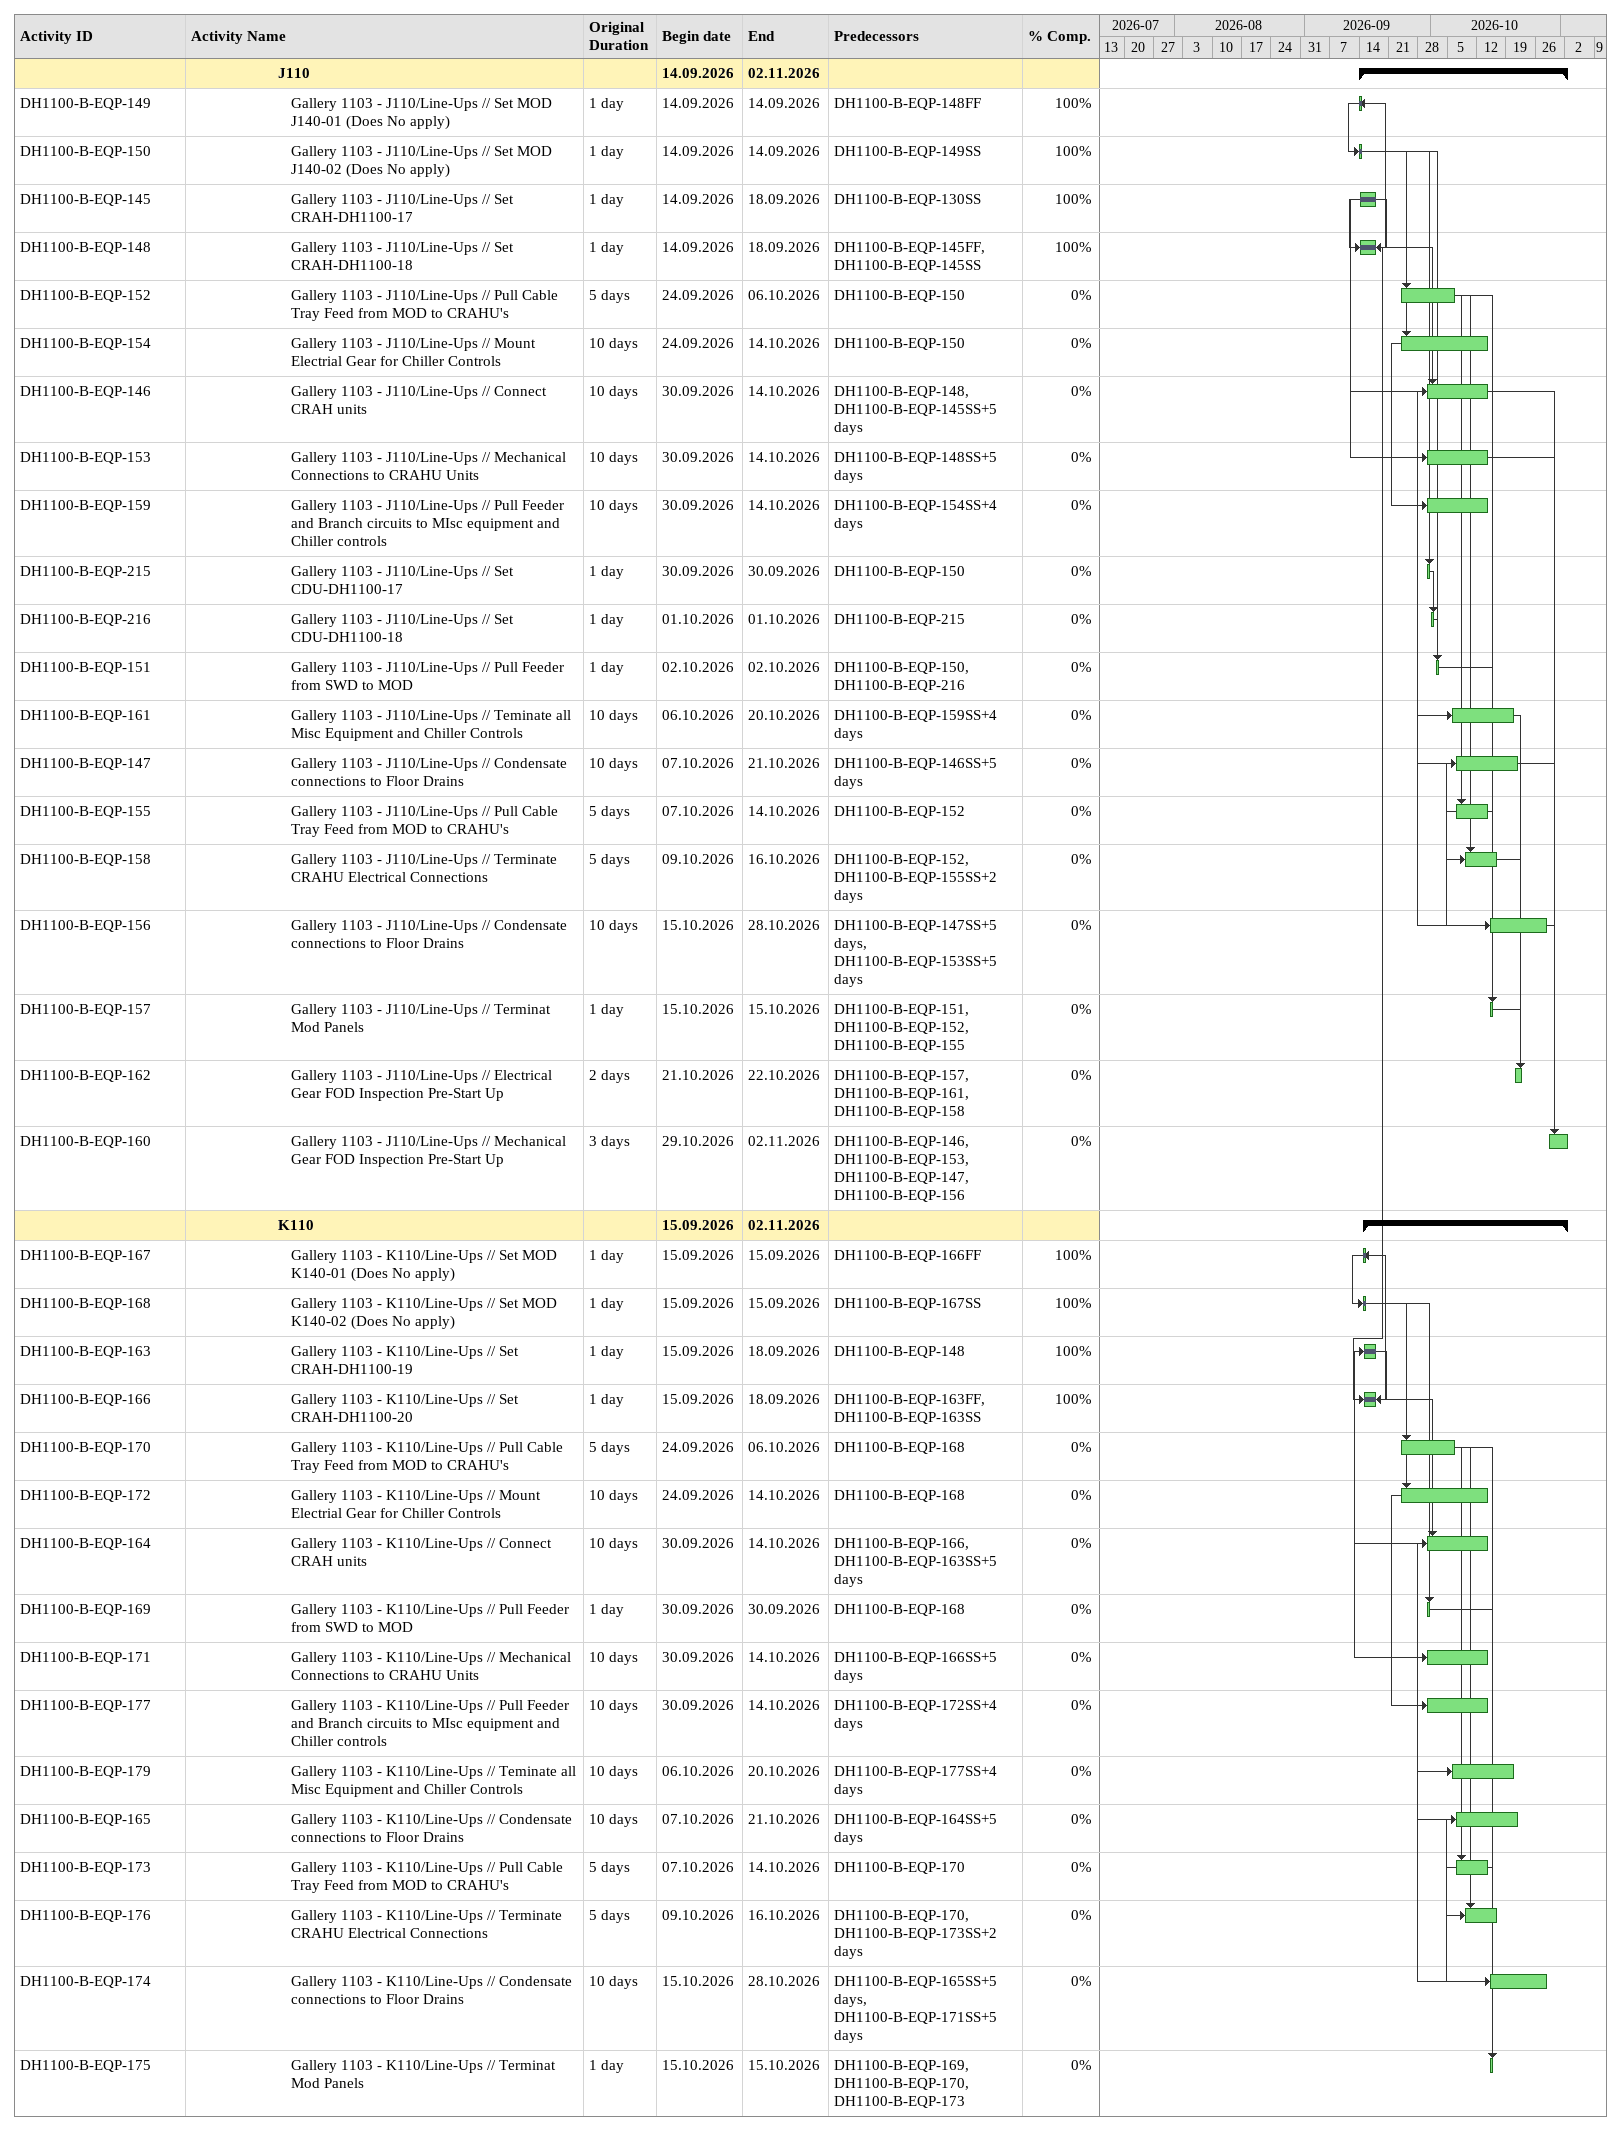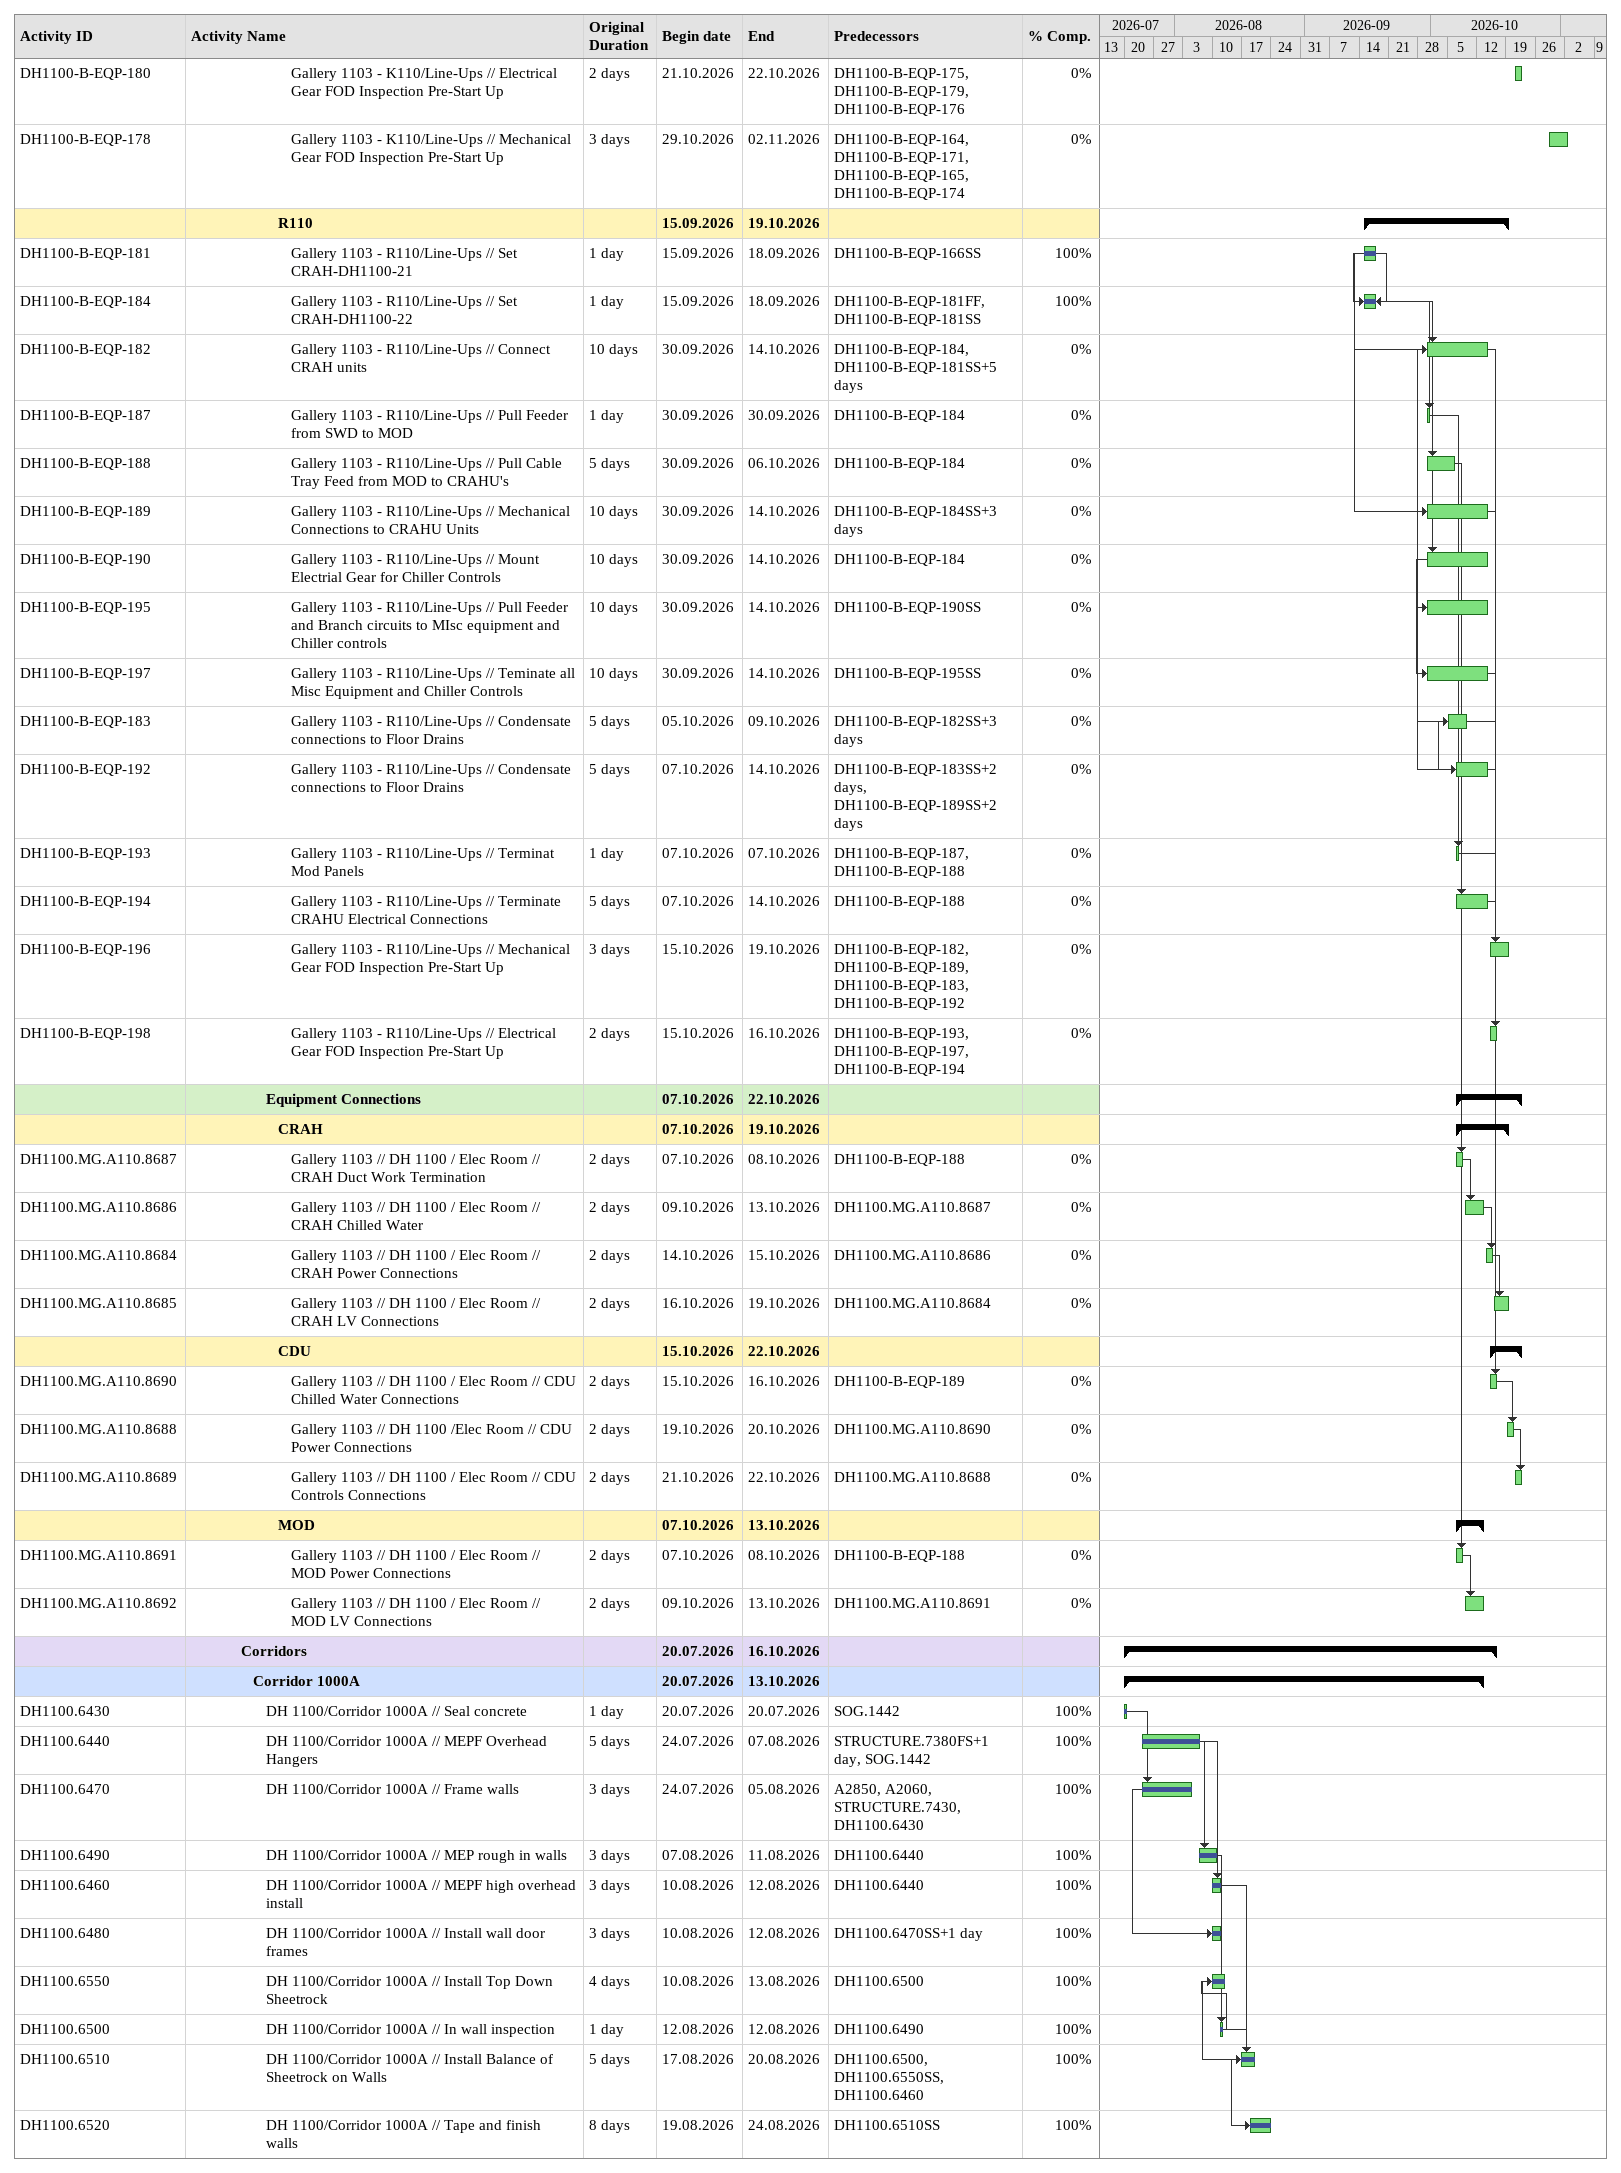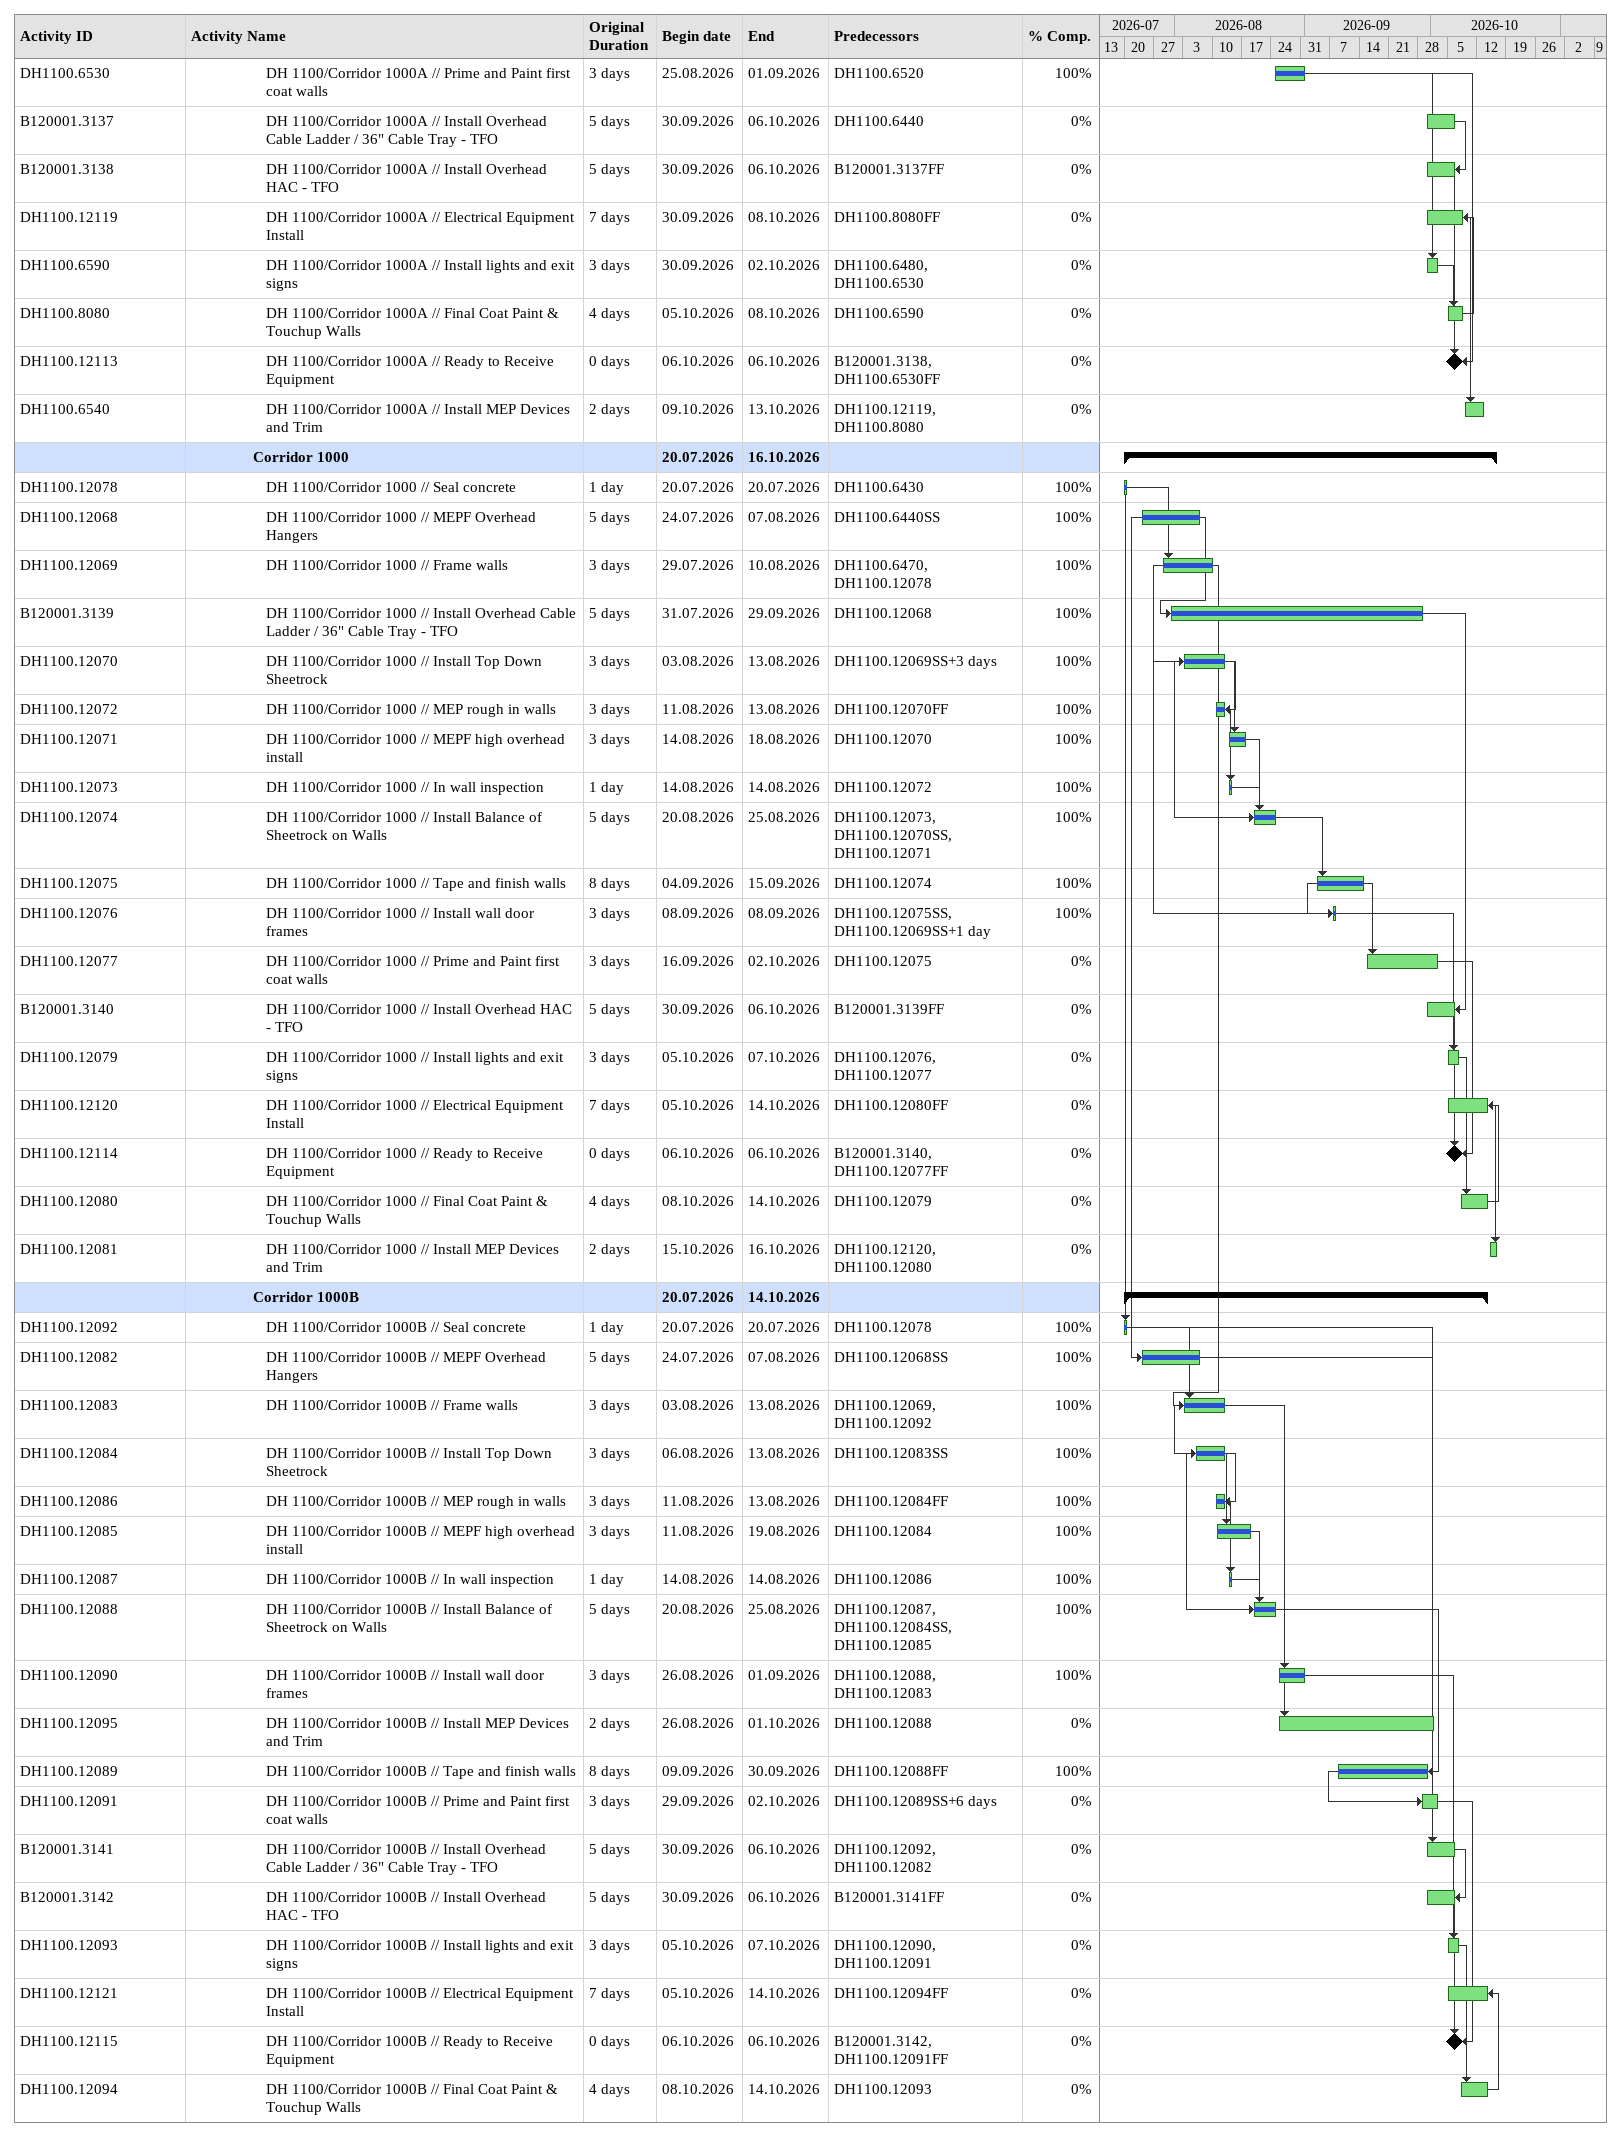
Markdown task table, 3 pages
| ID | Level | Task | Original duration | Start | Finish | Predecessors | % complete |
|---|---|---|---|---|---|---|---|
|  | 8 | **J110** |  | 2026-09-14 | 2026-11-02 |  |  |
| DH1100-B-EQP-149 | 9 | Gallery 1103 - J110/Line-Ups // Set MOD J140-01 (Does No apply) | 1d | 2026-09-14 | 2026-09-14 | DH1100-B-EQP-148FF | 100 |
| DH1100-B-EQP-150 | 9 | Gallery 1103 - J110/Line-Ups // Set MOD J140-02 (Does No apply) | 1d | 2026-09-14 | 2026-09-14 | DH1100-B-EQP-149SS | 100 |
| DH1100-B-EQP-145 | 9 | Gallery 1103 - J110/Line-Ups // Set CRAH-DH1100-17 | 1d | 2026-09-14 | 2026-09-18 | DH1100-B-EQP-130SS | 100 |
| DH1100-B-EQP-148 | 9 | Gallery 1103 - J110/Line-Ups // Set CRAH-DH1100-18 | 1d | 2026-09-14 | 2026-09-18 | DH1100-B-EQP-145FF, DH1100-B-EQP-145SS | 100 |
| DH1100-B-EQP-152 | 9 | Gallery 1103 - J110/Line-Ups // Pull Cable Tray Feed from MOD to CRAHU's | 5d | 2026-09-24 | 2026-10-06 | DH1100-B-EQP-150 | 0 |
| DH1100-B-EQP-154 | 9 | Gallery 1103 - J110/Line-Ups // Mount Electrial Gear for Chiller Controls | 10d | 2026-09-24 | 2026-10-14 | DH1100-B-EQP-150 | 0 |
| DH1100-B-EQP-146 | 9 | Gallery 1103 - J110/Line-Ups // Connect CRAH units | 10d | 2026-09-30 | 2026-10-14 | DH1100-B-EQP-148, DH1100-B-EQP-145SS+5d | 0 |
| DH1100-B-EQP-153 | 9 | Gallery 1103 - J110/Line-Ups // Mechanical Connections to CRAHU Units | 10d | 2026-09-30 | 2026-10-14 | DH1100-B-EQP-148SS+5d | 0 |
| DH1100-B-EQP-159 | 9 | Gallery 1103 - J110/Line-Ups // Pull Feeder and Branch circuits to MIsc equipment and Chiller controls | 10d | 2026-09-30 | 2026-10-14 | DH1100-B-EQP-154SS+4d | 0 |
| DH1100-B-EQP-215 | 9 | Gallery 1103 - J110/Line-Ups // Set CDU-DH1100-17 | 1d | 2026-09-30 | 2026-09-30 | DH1100-B-EQP-150 | 0 |
| DH1100-B-EQP-216 | 9 | Gallery 1103 - J110/Line-Ups // Set CDU-DH1100-18 | 1d | 2026-10-01 | 2026-10-01 | DH1100-B-EQP-215 | 0 |
| DH1100-B-EQP-151 | 9 | Gallery 1103 - J110/Line-Ups // Pull Feeder from SWD to MOD | 1d | 2026-10-02 | 2026-10-02 | DH1100-B-EQP-150, DH1100-B-EQP-216 | 0 |
| DH1100-B-EQP-161 | 9 | Gallery 1103 - J110/Line-Ups // Teminate all Misc Equipment and Chiller Controls | 10d | 2026-10-06 | 2026-10-20 | DH1100-B-EQP-159SS+4d | 0 |
| DH1100-B-EQP-147 | 9 | Gallery 1103 - J110/Line-Ups // Condensate connections to Floor Drains | 10d | 2026-10-07 | 2026-10-21 | DH1100-B-EQP-146SS+5d | 0 |
| DH1100-B-EQP-155 | 9 | Gallery 1103 - J110/Line-Ups // Pull Cable Tray Feed from MOD to CRAHU's | 5d | 2026-10-07 | 2026-10-14 | DH1100-B-EQP-152 | 0 |
| DH1100-B-EQP-158 | 9 | Gallery 1103 - J110/Line-Ups // Terminate CRAHU Electrical Connections | 5d | 2026-10-09 | 2026-10-16 | DH1100-B-EQP-152, DH1100-B-EQP-155SS+2d | 0 |
| DH1100-B-EQP-156 | 9 | Gallery 1103 - J110/Line-Ups // Condensate connections to Floor Drains | 10d | 2026-10-15 | 2026-10-28 | DH1100-B-EQP-147SS+5d, DH1100-B-EQP-153SS+5d | 0 |
| DH1100-B-EQP-157 | 9 | Gallery 1103 - J110/Line-Ups // Terminat Mod Panels | 1d | 2026-10-15 | 2026-10-15 | DH1100-B-EQP-151, DH1100-B-EQP-152, DH1100-B-EQP-155 | 0 |
| DH1100-B-EQP-162 | 9 | Gallery 1103 - J110/Line-Ups // Electrical Gear FOD Inspection Pre-Start Up | 2d | 2026-10-21 | 2026-10-22 | DH1100-B-EQP-157, DH1100-B-EQP-161, DH1100-B-EQP-158 | 0 |
| DH1100-B-EQP-160 | 9 | Gallery 1103 - J110/Line-Ups // Mechanical Gear FOD Inspection Pre-Start Up | 3d | 2026-10-29 | 2026-11-02 | DH1100-B-EQP-146, DH1100-B-EQP-153, DH1100-B-EQP-147, DH1100-B-EQP-156 | 0 |
|  | 8 | **K110** |  | 2026-09-15 | 2026-11-02 |  |  |
| DH1100-B-EQP-167 | 9 | Gallery 1103 - K110/Line-Ups // Set MOD K140-01 (Does No apply) | 1d | 2026-09-15 | 2026-09-15 | DH1100-B-EQP-166FF | 100 |
| DH1100-B-EQP-168 | 9 | Gallery 1103 - K110/Line-Ups // Set MOD K140-02 (Does No apply) | 1d | 2026-09-15 | 2026-09-15 | DH1100-B-EQP-167SS | 100 |
| DH1100-B-EQP-163 | 9 | Gallery 1103 - K110/Line-Ups // Set CRAH-DH1100-19 | 1d | 2026-09-15 | 2026-09-18 | DH1100-B-EQP-148 | 100 |
| DH1100-B-EQP-166 | 9 | Gallery 1103 - K110/Line-Ups // Set CRAH-DH1100-20 | 1d | 2026-09-15 | 2026-09-18 | DH1100-B-EQP-163FF, DH1100-B-EQP-163SS | 100 |
| DH1100-B-EQP-170 | 9 | Gallery 1103 - K110/Line-Ups // Pull Cable Tray Feed from MOD to CRAHU's | 5d | 2026-09-24 | 2026-10-06 | DH1100-B-EQP-168 | 0 |
| DH1100-B-EQP-172 | 9 | Gallery 1103 - K110/Line-Ups // Mount Electrial Gear for Chiller Controls | 10d | 2026-09-24 | 2026-10-14 | DH1100-B-EQP-168 | 0 |
| DH1100-B-EQP-164 | 9 | Gallery 1103 - K110/Line-Ups // Connect CRAH units | 10d | 2026-09-30 | 2026-10-14 | DH1100-B-EQP-166, DH1100-B-EQP-163SS+5d | 0 |
| DH1100-B-EQP-169 | 9 | Gallery 1103 - K110/Line-Ups // Pull Feeder from SWD to MOD | 1d | 2026-09-30 | 2026-09-30 | DH1100-B-EQP-168 | 0 |
| DH1100-B-EQP-171 | 9 | Gallery 1103 - K110/Line-Ups // Mechanical Connections to CRAHU Units | 10d | 2026-09-30 | 2026-10-14 | DH1100-B-EQP-166SS+5d | 0 |
| DH1100-B-EQP-177 | 9 | Gallery 1103 - K110/Line-Ups // Pull Feeder and Branch circuits to MIsc equipment and Chiller controls | 10d | 2026-09-30 | 2026-10-14 | DH1100-B-EQP-172SS+4d | 0 |
| DH1100-B-EQP-179 | 9 | Gallery 1103 - K110/Line-Ups // Teminate all Misc Equipment and Chiller Controls | 10d | 2026-10-06 | 2026-10-20 | DH1100-B-EQP-177SS+4d | 0 |
| DH1100-B-EQP-165 | 9 | Gallery 1103 - K110/Line-Ups // Condensate connections to Floor Drains | 10d | 2026-10-07 | 2026-10-21 | DH1100-B-EQP-164SS+5d | 0 |
| DH1100-B-EQP-173 | 9 | Gallery 1103 - K110/Line-Ups // Pull Cable Tray Feed from MOD to CRAHU's | 5d | 2026-10-07 | 2026-10-14 | DH1100-B-EQP-170 | 0 |
| DH1100-B-EQP-176 | 9 | Gallery 1103 - K110/Line-Ups // Terminate CRAHU Electrical Connections | 5d | 2026-10-09 | 2026-10-16 | DH1100-B-EQP-170, DH1100-B-EQP-173SS+2d | 0 |
| DH1100-B-EQP-174 | 9 | Gallery 1103 - K110/Line-Ups // Condensate connections to Floor Drains | 10d | 2026-10-15 | 2026-10-28 | DH1100-B-EQP-165SS+5d, DH1100-B-EQP-171SS+5d | 0 |
| DH1100-B-EQP-175 | 9 | Gallery 1103 - K110/Line-Ups // Terminat Mod Panels | 1d | 2026-10-15 | 2026-10-15 | DH1100-B-EQP-169, DH1100-B-EQP-170, DH1100-B-EQP-173 | 0 |
| DH1100-B-EQP-180 | 9 | Gallery 1103 - K110/Line-Ups // Electrical Gear FOD Inspection Pre-Start Up | 2d | 2026-10-21 | 2026-10-22 | DH1100-B-EQP-175, DH1100-B-EQP-179, DH1100-B-EQP-176 | 0 |
| DH1100-B-EQP-178 | 9 | Gallery 1103 - K110/Line-Ups // Mechanical Gear FOD Inspection Pre-Start Up | 3d | 2026-10-29 | 2026-11-02 | DH1100-B-EQP-164, DH1100-B-EQP-171, DH1100-B-EQP-165, DH1100-B-EQP-174 | 0 |
|  | 8 | **R110** |  | 2026-09-15 | 2026-10-19 |  |  |
| DH1100-B-EQP-181 | 9 | Gallery 1103 - R110/Line-Ups // Set CRAH-DH1100-21 | 1d | 2026-09-15 | 2026-09-18 | DH1100-B-EQP-166SS | 100 |
| DH1100-B-EQP-184 | 9 | Gallery 1103 - R110/Line-Ups // Set CRAH-DH1100-22 | 1d | 2026-09-15 | 2026-09-18 | DH1100-B-EQP-181FF, DH1100-B-EQP-181SS | 100 |
| DH1100-B-EQP-182 | 9 | Gallery 1103 - R110/Line-Ups // Connect CRAH units | 10d | 2026-09-30 | 2026-10-14 | DH1100-B-EQP-184, DH1100-B-EQP-181SS+5d | 0 |
| DH1100-B-EQP-187 | 9 | Gallery 1103 - R110/Line-Ups // Pull Feeder from SWD to MOD | 1d | 2026-09-30 | 2026-09-30 | DH1100-B-EQP-184 | 0 |
| DH1100-B-EQP-188 | 9 | Gallery 1103 - R110/Line-Ups // Pull Cable Tray Feed from MOD to CRAHU's | 5d | 2026-09-30 | 2026-10-06 | DH1100-B-EQP-184 | 0 |
| DH1100-B-EQP-189 | 9 | Gallery 1103 - R110/Line-Ups // Mechanical Connections to CRAHU Units | 10d | 2026-09-30 | 2026-10-14 | DH1100-B-EQP-184SS+3d | 0 |
| DH1100-B-EQP-190 | 9 | Gallery 1103 - R110/Line-Ups // Mount Electrial Gear for Chiller Controls | 10d | 2026-09-30 | 2026-10-14 | DH1100-B-EQP-184 | 0 |
| DH1100-B-EQP-195 | 9 | Gallery 1103 - R110/Line-Ups // Pull Feeder and Branch circuits to MIsc equipment and Chiller controls | 10d | 2026-09-30 | 2026-10-14 | DH1100-B-EQP-190SS | 0 |
| DH1100-B-EQP-197 | 9 | Gallery 1103 - R110/Line-Ups // Teminate all Misc Equipment and Chiller Controls | 10d | 2026-09-30 | 2026-10-14 | DH1100-B-EQP-195SS | 0 |
| DH1100-B-EQP-183 | 9 | Gallery 1103 - R110/Line-Ups // Condensate connections to Floor Drains | 5d | 2026-10-05 | 2026-10-09 | DH1100-B-EQP-182SS+3d | 0 |
| DH1100-B-EQP-192 | 9 | Gallery 1103 - R110/Line-Ups // Condensate connections to Floor Drains | 5d | 2026-10-07 | 2026-10-14 | DH1100-B-EQP-183SS+2d, DH1100-B-EQP-189SS+2d | 0 |
| DH1100-B-EQP-193 | 9 | Gallery 1103 - R110/Line-Ups // Terminat Mod Panels | 1d | 2026-10-07 | 2026-10-07 | DH1100-B-EQP-187, DH1100-B-EQP-188 | 0 |
| DH1100-B-EQP-194 | 9 | Gallery 1103 - R110/Line-Ups // Terminate CRAHU Electrical Connections | 5d | 2026-10-07 | 2026-10-14 | DH1100-B-EQP-188 | 0 |
| DH1100-B-EQP-196 | 9 | Gallery 1103 - R110/Line-Ups // Mechanical Gear FOD Inspection Pre-Start Up | 3d | 2026-10-15 | 2026-10-19 | DH1100-B-EQP-182, DH1100-B-EQP-189, DH1100-B-EQP-183, DH1100-B-EQP-192 | 0 |
| DH1100-B-EQP-198 | 9 | Gallery 1103 - R110/Line-Ups // Electrical Gear FOD Inspection Pre-Start Up | 2d | 2026-10-15 | 2026-10-16 | DH1100-B-EQP-193, DH1100-B-EQP-197, DH1100-B-EQP-194 | 0 |
|  | 7 | **Equipment Connections** |  | 2026-10-07 | 2026-10-22 |  |  |
|  | 8 | **CRAH** |  | 2026-10-07 | 2026-10-19 |  |  |
| DH1100.MG.A110.8687 | 9 | Gallery 1103 // DH 1100 / Elec Room // CRAH Duct Work Termination | 2d | 2026-10-07 | 2026-10-08 | DH1100-B-EQP-188 | 0 |
| DH1100.MG.A110.8686 | 9 | Gallery 1103 // DH 1100 / Elec Room // CRAH Chilled Water | 2d | 2026-10-09 | 2026-10-13 | DH1100.MG.A110.8687 | 0 |
| DH1100.MG.A110.8684 | 9 | Gallery 1103 // DH 1100 / Elec Room // CRAH Power Connections | 2d | 2026-10-14 | 2026-10-15 | DH1100.MG.A110.8686 | 0 |
| DH1100.MG.A110.8685 | 9 | Gallery 1103 // DH 1100 / Elec Room // CRAH LV Connections | 2d | 2026-10-16 | 2026-10-19 | DH1100.MG.A110.8684 | 0 |
|  | 8 | **CDU** |  | 2026-10-15 | 2026-10-22 |  |  |
| DH1100.MG.A110.8690 | 9 | Gallery 1103 // DH 1100 / Elec Room // CDU Chilled Water Connections | 2d | 2026-10-15 | 2026-10-16 | DH1100-B-EQP-189 | 0 |
| DH1100.MG.A110.8688 | 9 | Gallery 1103 // DH 1100 /Elec Room // CDU Power Connections | 2d | 2026-10-19 | 2026-10-20 | DH1100.MG.A110.8690 | 0 |
| DH1100.MG.A110.8689 | 9 | Gallery 1103 // DH 1100 / Elec Room // CDU Controls Connections | 2d | 2026-10-21 | 2026-10-22 | DH1100.MG.A110.8688 | 0 |
|  | 8 | **MOD** |  | 2026-10-07 | 2026-10-13 |  |  |
| DH1100.MG.A110.8691 | 9 | Gallery 1103 // DH 1100 / Elec Room // MOD Power Connections | 2d | 2026-10-07 | 2026-10-08 | DH1100-B-EQP-188 | 0 |
| DH1100.MG.A110.8692 | 9 | Gallery 1103 // DH 1100 / Elec Room // MOD LV Connections | 2d | 2026-10-09 | 2026-10-13 | DH1100.MG.A110.8691 | 0 |
|  | 5 | **Corridors** |  | 2026-07-20 | 2026-10-16 |  |  |
|  | 6 | **Corridor 1000A** |  | 2026-07-20 | 2026-10-13 |  |  |
| DH1100.6430 | 7 | DH 1100/Corridor 1000A // Seal concrete | 1d | 2026-07-20 | 2026-07-20 | SOG.1442 | 100 |
| DH1100.6440 | 7 | DH 1100/Corridor 1000A // MEPF Overhead Hangers | 5d | 2026-07-24 | 2026-08-07 | STRUCTURE.7380FS+1d, SOG.1442 | 100 |
| DH1100.6470 | 7 | DH 1100/Corridor 1000A // Frame walls | 3d | 2026-07-24 | 2026-08-05 | A2850, A2060, STRUCTURE.7430, DH1100.6430 | 100 |
| DH1100.6490 | 7 | DH 1100/Corridor 1000A // MEP rough in walls | 3d | 2026-08-07 | 2026-08-11 | DH1100.6440 | 100 |
| DH1100.6460 | 7 | DH 1100/Corridor 1000A // MEPF high overhead install | 3d | 2026-08-10 | 2026-08-12 | DH1100.6440 | 100 |
| DH1100.6480 | 7 | DH 1100/Corridor 1000A // Install wall door frames | 3d | 2026-08-10 | 2026-08-12 | DH1100.6470SS+1d | 100 |
| DH1100.6550 | 7 | DH 1100/Corridor 1000A // Install Top Down Sheetrock | 4d | 2026-08-10 | 2026-08-13 | DH1100.6500 | 100 |
| DH1100.6500 | 7 | DH 1100/Corridor 1000A // In wall inspection | 1d | 2026-08-12 | 2026-08-12 | DH1100.6490 | 100 |
| DH1100.6510 | 7 | DH 1100/Corridor 1000A // Install Balance of Sheetrock on Walls | 5d | 2026-08-17 | 2026-08-20 | DH1100.6500, DH1100.6550SS, DH1100.6460 | 100 |
| DH1100.6520 | 7 | DH 1100/Corridor 1000A // Tape and finish walls | 8d | 2026-08-19 | 2026-08-24 | DH1100.6510SS | 100 |
| DH1100.6530 | 7 | DH 1100/Corridor 1000A // Prime and Paint first coat walls | 3d | 2026-08-25 | 2026-09-01 | DH1100.6520 | 100 |
| B120001.3137 | 7 | DH 1100/Corridor 1000A // Install Overhead Cable Ladder / 36" Cable Tray - TFO | 5d | 2026-09-30 | 2026-10-06 | DH1100.6440 | 0 |
| B120001.3138 | 7 | DH 1100/Corridor 1000A // Install Overhead HAC - TFO | 5d | 2026-09-30 | 2026-10-06 | B120001.3137FF | 0 |
| DH1100.12119 | 7 | DH 1100/Corridor 1000A // Electrical Equipment Install | 7d | 2026-09-30 | 2026-10-08 | DH1100.8080FF | 0 |
| DH1100.6590 | 7 | DH 1100/Corridor 1000A // Install lights and exit signs | 3d | 2026-09-30 | 2026-10-02 | DH1100.6480, DH1100.6530 | 0 |
| DH1100.8080 | 7 | DH 1100/Corridor 1000A // Final Coat Paint & Touchup Walls | 4d | 2026-10-05 | 2026-10-08 | DH1100.6590 | 0 |
| DH1100.12113 | 7 | DH 1100/Corridor 1000A // Ready to Receive Equipment | 0d | 2026-10-06 | 2026-10-06 | B120001.3138, DH1100.6530FF | 0 |
| DH1100.6540 | 7 | DH 1100/Corridor 1000A // Install MEP Devices and Trim | 2d | 2026-10-09 | 2026-10-13 | DH1100.12119, DH1100.8080 | 0 |
|  | 6 | **Corridor 1000** |  | 2026-07-20 | 2026-10-16 |  |  |
| DH1100.12078 | 7 | DH 1100/Corridor 1000 // Seal concrete | 1d | 2026-07-20 | 2026-07-20 | DH1100.6430 | 100 |
| DH1100.12068 | 7 | DH 1100/Corridor 1000 // MEPF Overhead Hangers | 5d | 2026-07-24 | 2026-08-07 | DH1100.6440SS | 100 |
| DH1100.12069 | 7 | DH 1100/Corridor 1000 // Frame walls | 3d | 2026-07-29 | 2026-08-10 | DH1100.6470, DH1100.12078 | 100 |
| B120001.3139 | 7 | DH 1100/Corridor 1000 // Install Overhead Cable Ladder / 36" Cable Tray - TFO | 5d | 2026-07-31 | 2026-09-29 | DH1100.12068 | 100 |
| DH1100.12070 | 7 | DH 1100/Corridor 1000 // Install Top Down Sheetrock | 3d | 2026-08-03 | 2026-08-13 | DH1100.12069SS+3d | 100 |
| DH1100.12072 | 7 | DH 1100/Corridor 1000 // MEP rough in walls | 3d | 2026-08-11 | 2026-08-13 | DH1100.12070FF | 100 |
| DH1100.12071 | 7 | DH 1100/Corridor 1000 // MEPF high overhead install | 3d | 2026-08-14 | 2026-08-18 | DH1100.12070 | 100 |
| DH1100.12073 | 7 | DH 1100/Corridor 1000 // In wall inspection | 1d | 2026-08-14 | 2026-08-14 | DH1100.12072 | 100 |
| DH1100.12074 | 7 | DH 1100/Corridor 1000 // Install Balance of Sheetrock on Walls | 5d | 2026-08-20 | 2026-08-25 | DH1100.12073, DH1100.12070SS, DH1100.12071 | 100 |
| DH1100.12075 | 7 | DH 1100/Corridor 1000 // Tape and finish walls | 8d | 2026-09-04 | 2026-09-15 | DH1100.12074 | 100 |
| DH1100.12076 | 7 | DH 1100/Corridor 1000 // Install wall door frames | 3d | 2026-09-08 | 2026-09-08 | DH1100.12075SS, DH1100.12069SS+1d | 100 |
| DH1100.12077 | 7 | DH 1100/Corridor 1000 // Prime and Paint first coat walls | 3d | 2026-09-16 | 2026-10-02 | DH1100.12075 | 0 |
| B120001.3140 | 7 | DH 1100/Corridor 1000 // Install Overhead HAC - TFO | 5d | 2026-09-30 | 2026-10-06 | B120001.3139FF | 0 |
| DH1100.12079 | 7 | DH 1100/Corridor 1000 // Install lights and exit signs | 3d | 2026-10-05 | 2026-10-07 | DH1100.12076, DH1100.12077 | 0 |
| DH1100.12120 | 7 | DH 1100/Corridor 1000 // Electrical Equipment Install | 7d | 2026-10-05 | 2026-10-14 | DH1100.12080FF | 0 |
| DH1100.12114 | 7 | DH 1100/Corridor 1000 // Ready to Receive Equipment | 0d | 2026-10-06 | 2026-10-06 | B120001.3140, DH1100.12077FF | 0 |
| DH1100.12080 | 7 | DH 1100/Corridor 1000 // Final Coat Paint & Touchup Walls | 4d | 2026-10-08 | 2026-10-14 | DH1100.12079 | 0 |
| DH1100.12081 | 7 | DH 1100/Corridor 1000 // Install MEP Devices and Trim | 2d | 2026-10-15 | 2026-10-16 | DH1100.12120, DH1100.12080 | 0 |
|  | 6 | **Corridor 1000B** |  | 2026-07-20 | 2026-10-14 |  |  |
| DH1100.12092 | 7 | DH 1100/Corridor 1000B // Seal concrete | 1d | 2026-07-20 | 2026-07-20 | DH1100.12078 | 100 |
| DH1100.12082 | 7 | DH 1100/Corridor 1000B // MEPF Overhead Hangers | 5d | 2026-07-24 | 2026-08-07 | DH1100.12068SS | 100 |
| DH1100.12083 | 7 | DH 1100/Corridor 1000B // Frame walls | 3d | 2026-08-03 | 2026-08-13 | DH1100.12069, DH1100.12092 | 100 |
| DH1100.12084 | 7 | DH 1100/Corridor 1000B // Install Top Down Sheetrock | 3d | 2026-08-06 | 2026-08-13 | DH1100.12083SS | 100 |
| DH1100.12086 | 7 | DH 1100/Corridor 1000B // MEP rough in walls | 3d | 2026-08-11 | 2026-08-13 | DH1100.12084FF | 100 |
| DH1100.12085 | 7 | DH 1100/Corridor 1000B // MEPF high overhead install | 3d | 2026-08-11 | 2026-08-19 | DH1100.12084 | 100 |
| DH1100.12087 | 7 | DH 1100/Corridor 1000B // In wall inspection | 1d | 2026-08-14 | 2026-08-14 | DH1100.12086 | 100 |
| DH1100.12088 | 7 | DH 1100/Corridor 1000B // Install Balance of Sheetrock on Walls | 5d | 2026-08-20 | 2026-08-25 | DH1100.12087, DH1100.12084SS, DH1100.12085 | 100 |
| DH1100.12090 | 7 | DH 1100/Corridor 1000B // Install wall door frames | 3d | 2026-08-26 | 2026-09-01 | DH1100.12088, DH1100.12083 | 100 |
| DH1100.12095 | 7 | DH 1100/Corridor 1000B // Install MEP Devices and Trim | 2d | 2026-08-26 | 2026-10-01 | DH1100.12088 | 0 |
| DH1100.12089 | 7 | DH 1100/Corridor 1000B // Tape and finish walls | 8d | 2026-09-09 | 2026-09-30 | DH1100.12088FF | 100 |
| DH1100.12091 | 7 | DH 1100/Corridor 1000B // Prime and Paint first coat walls | 3d | 2026-09-29 | 2026-10-02 | DH1100.12089SS+6d | 0 |
| B120001.3141 | 7 | DH 1100/Corridor 1000B // Install Overhead Cable Ladder / 36" Cable Tray - TFO | 5d | 2026-09-30 | 2026-10-06 | DH1100.12092, DH1100.12082 | 0 |
| B120001.3142 | 7 | DH 1100/Corridor 1000B // Install Overhead HAC - TFO | 5d | 2026-09-30 | 2026-10-06 | B120001.3141FF | 0 |
| DH1100.12093 | 7 | DH 1100/Corridor 1000B // Install lights and exit signs | 3d | 2026-10-05 | 2026-10-07 | DH1100.12090, DH1100.12091 | 0 |
| DH1100.12121 | 7 | DH 1100/Corridor 1000B // Electrical Equipment Install | 7d | 2026-10-05 | 2026-10-14 | DH1100.12094FF | 0 |
| DH1100.12115 | 7 | DH 1100/Corridor 1000B // Ready to Receive Equipment | 0d | 2026-10-06 | 2026-10-06 | B120001.3142, DH1100.12091FF | 0 |
| DH1100.12094 | 7 | DH 1100/Corridor 1000B // Final Coat Paint & Touchup Walls | 4d | 2026-10-08 | 2026-10-14 | DH1100.12093 | 0 |
